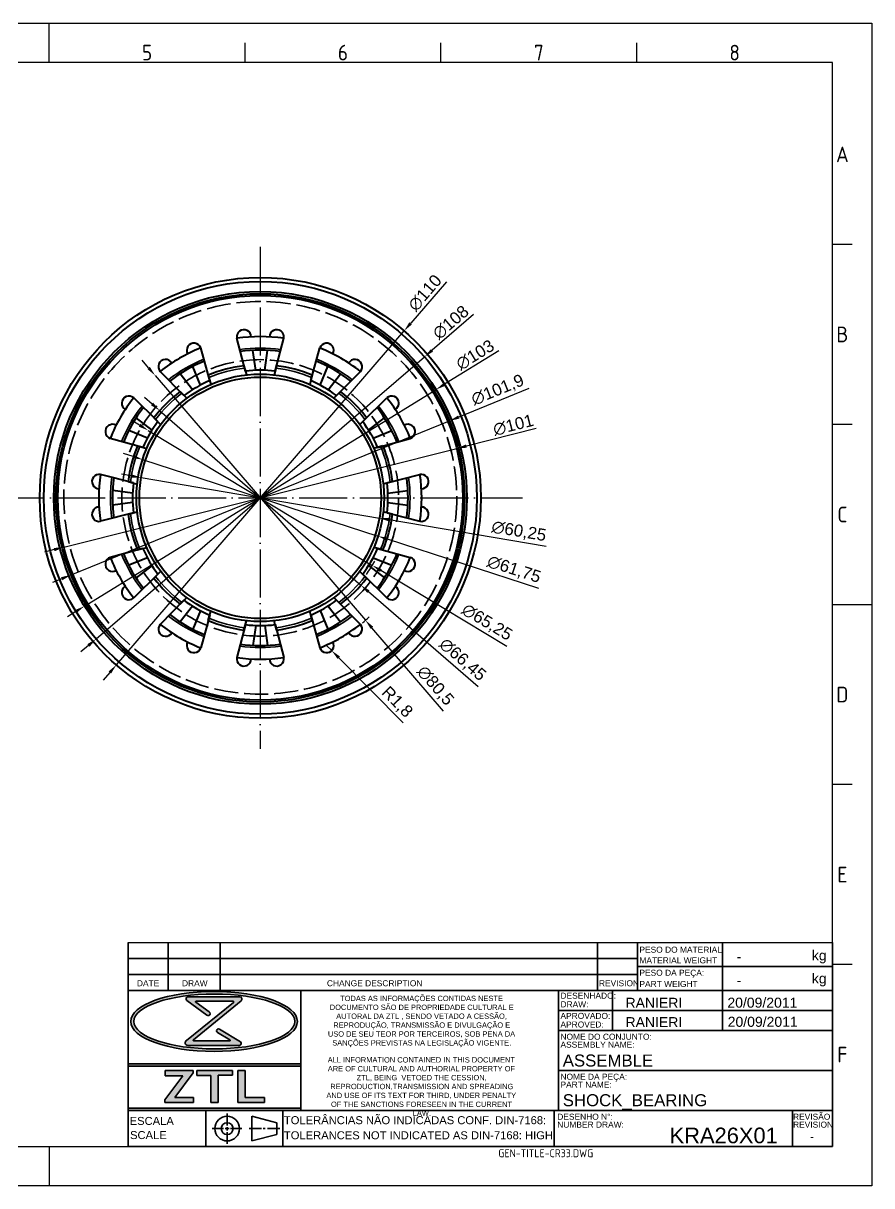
# Model space of a CAD drawing. Header units: millimetres. Extents: x 3180 to 3591, y 1531 to 1821.
# Drawn here: x 3379.1 to 3590.7, y 1530.8 to 1820.9 of the extents above; entities that cross this region are included whole.
import ezdxf
from ezdxf.enums import TextEntityAlignment as Align

# ---------------------------------------------------------------- set-up
doc = ezdxf.new("R2010")
doc.units = ezdxf.units.MM
for name, pattern in [('ACAD_ISO02W100', [15, 12, -3]), ('ACAD_ISO04W100', [30, 24, -3, 0, -3]), ('ACAD_ISO05W100', [33, 24, -3, 0, -3, 0, -3])]:
    doc.linetypes.add(name, pattern=pattern)
for name, color, linetype, lineweight in [('AM_0', 7, 'Continuous', 40), ('AM_4', 1, 'ACAD_ISO04W100', 25), ('AM_5', 3, 'Continuous', 25), ('AM_7', 4, 'Continuous', 35), ('AM_8', 40, 'ACAD_ISO02W100', 35), ('AM_BOR', 2, 'ACAD_ISO05W100', 35), ('CAXA4', 3, 'Continuous', 25)]:
    doc.layers.add(name, color=color, linetype=linetype, lineweight=lineweight)
doc.styles.add('ACISOTS', font='isocp.shx', dxfattribs={"height": 1})
doc.styles.get("Standard").update_dxf_attribs({"font": 'arial.ttf'})
doc.dimstyles.new('ISO-25', dxfattribs={"dimtxt": 3, "dimasz": 2.5, "dimexe": 1.25, "dimexo": 0.625, "dimtad": 1, "dimtxsty": 'Standard', "dimcen": 2.5, "dimadec": 0, "dimazin": 0, "dimtfac": 1, "dimtmove": 0, "dimatfit": 3, "dimfxl": 1, "dimarcsym": 0})

# ---------------------------------------------------------------- blocks, each defined once
blk = doc.blocks.new('A3 ZTL')
for p, q in [((401.17, 280.82), (19.57, 280.82)), ((401.17, 9.78), (401.17, 280.82)), ((19.57, 9.78), (401.17, 9.78))]:
    blk.add_line(p, q)
at = {"layer": 'AM_BOR', "color": 135, "linetype": 'Continuous', "lineweight": 25}
for p, q in [((0, 290.61), (410.96, 290.61)), ((410.96, 290.61), (410.96, 0)), ((410.96, 0), (0, 0))]:
    blk.add_line(p, q, dxfattribs=at)
at = {"layer": 'AM_BOR', "color": 135, "lineweight": 25}
for p, q in [((205.48, 280.82), (205.48, 290.61)), ((254.4, 280.82), (254.4, 285.71)), ((303.33, 280.82), (303.33, 285.71)), ((352.25, 280.82), (352.25, 285.71)), ((406.07, 235.32), (401.17, 235.32)), ((406.07, 190.31), (401.17, 190.31)), ((401.17, 145.3), (410.96, 145.3)), ((406.07, 100.29), (401.17, 100.29)), ((406.07, 55.28), (401.17, 55.28)), ((205.48, 9.78), (205.48, 0))]:
    blk.add_line(p, q, dxfattribs=at)
at = {"layer": 'AM_BOR', "color": 135, "lineweight": 25, "style": 'ACISOTS'}
for s, p in [('5', (229.94, 283.27)), ('6', (278.86, 283.27)), ('7', (327.79, 283.27)), ('8', (376.71, 283.27)), ('A', (403.62, 257.83)), ('B', (403.62, 212.82)), ('C', (403.62, 167.81)), ('D', (403.62, 122.8)), ('E', (403.62, 77.79)), ('F', (403.62, 32.78))]:
    blk.add_text(s, height=3.91, dxfattribs=at).set_placement(p, align=Align.MIDDLE)
blk = doc.blocks.new('*D16')
at = {"layer": 'AM_5', "color": 0, "lineweight": -2}
for p, q in [((3484.62, 1756.32), (3475.73, 1745.99)), ((3402.33, 1660.73), (3474.1, 1744.09)), ((3400.7, 1658.84), (3399.07, 1656.94))]:
    blk.add_line(p, q, dxfattribs=at)
at = {"layer": 'AM_5', "color": 0}
for points in [[(3475.41, 1746.26), (3476.04, 1745.72), (3474.1, 1744.09)], [(3400.38, 1659.11), (3401.01, 1658.57), (3402.33, 1660.73)]]:
    blk.add_solid(points, dxfattribs=at)
at = {"layer": 'Defpoints', "color": 0}
for p in [(3474.1, 1744.09), (3402.33, 1660.73)]:
    blk.add_point(p, dxfattribs=at)
at = {"layer": 'AM_5', "color": 0, "insert": (3479.29, 1753.56), "char_height": 3, "attachment_point": 5, "rotation": 49.274}
blk.add_mtext('∅110', dxfattribs=at)
blk = doc.blocks.new('*D17')
at = {"layer": 'CAXA4', "color": 0, "lineweight": -2}
for p, q in [((3491.41, 1748.14), (3481.06, 1739.24)), ((3397.26, 1667.22), (3479.17, 1737.61)), ((3395.36, 1665.59), (3393.47, 1663.96))]:
    blk.add_line(p, q, dxfattribs=at)
at = {"layer": 'CAXA4', "color": 0}
for points in [[(3480.79, 1739.56), (3481.33, 1738.92), (3479.17, 1737.61)], [(3395.09, 1665.9), (3395.64, 1665.27), (3397.26, 1667.22)]]:
    blk.add_solid(points, dxfattribs=at)
at = {"layer": 'Defpoints', "color": 0}
for p in [(3479.17, 1737.61), (3397.26, 1667.22)]:
    blk.add_point(p, dxfattribs=at)
at = {"layer": 'CAXA4', "color": 0, "insert": (3485.72, 1746.2), "char_height": 3, "attachment_point": 5, "rotation": 40.6777}
blk.add_mtext('∅108', dxfattribs=at)
blk = doc.blocks.new('*D18')
at = {"layer": 'AM_5', "color": 0, "lineweight": -2}
for p, q in [((3497.71, 1739.1), (3484.18, 1730.75)), ((3394.37, 1675.39), (3482.05, 1729.44)), ((3392.25, 1674.07), (3390.12, 1672.76))]:
    blk.add_line(p, q, dxfattribs=at)
at = {"layer": 'AM_5', "color": 0}
for points in [[(3483.96, 1731.11), (3484.4, 1730.4), (3482.05, 1729.44)], [(3392.03, 1674.43), (3392.46, 1673.72), (3394.37, 1675.39)]]:
    blk.add_solid(points, dxfattribs=at)
at = {"layer": 'Defpoints', "color": 0}
for p in [(3482.05, 1729.44), (3394.37, 1675.39)]:
    blk.add_point(p, dxfattribs=at)
at = {"layer": 'AM_5', "color": 0, "insert": (3491.8, 1738.08), "char_height": 3, "attachment_point": 5, "rotation": 31.6547}
blk.add_mtext('∅103', dxfattribs=at)
blk = doc.blocks.new('*D19')
at = {"layer": 'AM_5', "color": 0, "lineweight": -2}
for p, q in [((3505.18, 1729.69), (3487.71, 1722.58)), ((3391.03, 1683.19), (3485.4, 1721.63)), ((3388.71, 1682.25), (3386.4, 1681.3))]:
    blk.add_line(p, q, dxfattribs=at)
at = {"layer": 'AM_5', "color": 0}
for points in [[(3487.56, 1722.96), (3487.87, 1722.19), (3485.4, 1721.63)], [(3388.55, 1682.63), (3388.87, 1681.86), (3391.03, 1683.19)]]:
    blk.add_solid(points, dxfattribs=at)
at = {"layer": 'Defpoints', "color": 0}
for p in [(3485.4, 1721.63), (3391.03, 1683.19)]:
    blk.add_point(p, dxfattribs=at)
at = {"layer": 'AM_5', "color": 0, "insert": (3497.46, 1729.23), "char_height": 3, "attachment_point": 5, "rotation": 22.1646}
blk.add_mtext('∅101,9', dxfattribs=at)
blk = doc.blocks.new('*D20')
at = {"layer": 'AM_5', "color": 0, "lineweight": -2}
for p, q in [((3506.99, 1719.7), (3489.61, 1715.33)), ((3389.24, 1690.1), (3487.19, 1714.72)), ((3386.81, 1689.49), (3384.39, 1688.89))]:
    blk.add_line(p, q, dxfattribs=at)
at = {"layer": 'AM_5', "color": 0}
for points in [[(3489.51, 1715.74), (3489.72, 1714.93), (3487.19, 1714.72)], [(3386.71, 1689.9), (3386.91, 1689.09), (3389.24, 1690.1)]]:
    blk.add_solid(points, dxfattribs=at)
at = {"layer": 'Defpoints', "color": 0}
for p in [(3487.19, 1714.72), (3389.24, 1690.1)]:
    blk.add_point(p, dxfattribs=at)
at = {"layer": 'AM_5', "color": 0, "insert": (3501.32, 1720.58), "char_height": 3, "attachment_point": 5, "rotation": 14.1075}
blk.add_mtext('∅101', dxfattribs=at)
blk = doc.blocks.new('*D21')
at = {"layer": 'AM_5', "color": 0, "lineweight": -2}
for p, q in [((3406.05, 1707.89), (3403.59, 1708.31)), ((3408.51, 1707.47), (3467.91, 1697.36)), ((3509.5, 1690.28), (3470.38, 1696.94))]:
    blk.add_line(p, q, dxfattribs=at)
at = {"layer": 'AM_5', "color": 0}
for points in [[(3406.12, 1708.3), (3405.98, 1707.48), (3408.51, 1707.47)], [(3470.44, 1697.35), (3470.31, 1696.53), (3467.91, 1697.36)]]:
    blk.add_solid(points, dxfattribs=at)
at = {"layer": 'Defpoints', "color": 0}
for p in [(3408.51, 1707.47), (3467.91, 1697.36)]:
    blk.add_point(p, dxfattribs=at)
at = {"layer": 'AM_5', "color": 0, "insert": (3502.69, 1693.95), "char_height": 3, "attachment_point": 5, "rotation": 350.342}
blk.add_mtext('∅60,25', dxfattribs=at)
blk = doc.blocks.new('*D22')
at = {"layer": 'AM_5', "color": 0, "lineweight": -2}
for p, q in [((3406.48, 1712.74), (3404.1, 1713.51)), ((3408.85, 1711.97), (3467.57, 1692.86)), ((3507.65, 1679.81), (3469.95, 1692.08))]:
    blk.add_line(p, q, dxfattribs=at)
at = {"layer": 'AM_5', "color": 0}
for points in [[(3406.6, 1713.14), (3406.35, 1712.34), (3408.85, 1711.97)], [(3470.08, 1692.48), (3469.82, 1691.69), (3467.57, 1692.86)]]:
    blk.add_solid(points, dxfattribs=at)
at = {"layer": 'Defpoints', "color": 0}
for p in [(3408.85, 1711.97), (3467.57, 1692.86)]:
    blk.add_point(p, dxfattribs=at)
at = {"layer": 'AM_5', "color": 0, "insert": (3501.45, 1684.44), "char_height": 3, "attachment_point": 5, "rotation": 341.9737}
blk.add_mtext('∅61,75', dxfattribs=at)
blk = doc.blocks.new('*D23')
at = {"layer": 'AM_5', "color": 0, "lineweight": -2}
for p, q in [((3408.13, 1720.55), (3405.99, 1721.84)), ((3410.27, 1719.25), (3466.15, 1685.57)), ((3499.69, 1665.36), (3468.3, 1684.28))]:
    blk.add_line(p, q, dxfattribs=at)
blk.add_arc((3438.21, 1702.41), 32.63, 324.2031, 331.1156, dxfattribs=at)
at = {"layer": 'AM_5', "color": 0}
for points in [[(3408.34, 1720.9), (3407.91, 1720.19), (3410.27, 1719.25)], [(3468.51, 1684.64), (3468.08, 1683.92), (3466.15, 1685.57)]]:
    blk.add_solid(points, dxfattribs=at)
at = {"layer": 'Defpoints', "color": 0}
for p in [(3410.27, 1719.25), (3466.15, 1685.57)]:
    blk.add_point(p, dxfattribs=at)
at = {"layer": 'AM_5', "color": 0, "insert": (3494.69, 1671.26), "char_height": 3, "attachment_point": 5, "rotation": 328.9204}
blk.add_mtext('∅65,25', dxfattribs=at)
blk = doc.blocks.new('*D24')
at = {"layer": 'AM_5', "color": 0, "lineweight": -2}
for p, q in [((3411.24, 1725.83), (3409.35, 1727.47)), ((3413.12, 1724.19), (3463.3, 1680.63)), ((3492.51, 1655.27), (3465.19, 1678.99))]:
    blk.add_line(p, q, dxfattribs=at)
at = {"layer": 'AM_5', "color": 0}
for points in [[(3411.51, 1726.15), (3410.96, 1725.52), (3413.12, 1724.19)], [(3465.46, 1679.31), (3464.92, 1678.68), (3463.3, 1680.63)]]:
    blk.add_solid(points, dxfattribs=at)
at = {"layer": 'Defpoints', "color": 0}
for p in [(3413.12, 1724.19), (3463.3, 1680.63)]:
    blk.add_point(p, dxfattribs=at)
at = {"layer": 'AM_5', "color": 0, "insert": (3488.6, 1661.95), "char_height": 3, "attachment_point": 5, "rotation": 319.0354}
blk.add_mtext('∅66,45', dxfattribs=at)
blk = doc.blocks.new('*D25')
at = {"layer": 'AM_5', "color": 0, "lineweight": -2}
for p, q in [((3410.36, 1734.85), (3408.73, 1736.74)), ((3411.99, 1732.95), (3464.43, 1671.88)), ((3483.93, 1649.17), (3466.06, 1669.98))]:
    blk.add_line(p, q, dxfattribs=at)
blk.add_arc((3438.21, 1702.41), 40.25, 309.2316, 312.4336, dxfattribs=at)
at = {"layer": 'AM_5', "color": 0}
for points in [[(3410.68, 1735.12), (3410.05, 1734.57), (3411.99, 1732.95)], [(3466.38, 1670.25), (3465.75, 1669.71), (3464.43, 1671.88)]]:
    blk.add_solid(points, dxfattribs=at)
at = {"layer": 'Defpoints', "color": 0}
for p in [(3411.99, 1732.95), (3464.43, 1671.88)]:
    blk.add_point(p, dxfattribs=at)
at = {"layer": 'AM_5', "color": 0, "insert": (3481.79, 1655.46), "char_height": 3, "attachment_point": 5, "rotation": 310.6542}
blk.add_mtext('∅80,5', dxfattribs=at)
blk = doc.blocks.new('*D26')
at = {"layer": 'AM_5', "color": 0, "lineweight": -2}
for p, q in [((3454.77, 1665.58), (3456.03, 1664.3)), ((3473.88, 1646.24), (3457.79, 1662.52))]:
    blk.add_line(p, q, dxfattribs=at)
at = {"layer": 'AM_5', "color": 0}
blk.add_solid([(3458.09, 1662.82), (3457.49, 1662.23), (3456.03, 1664.3)], dxfattribs=at)
at = {"layer": 'Defpoints', "color": 0}
for p in [(3454.77, 1665.58), (3456.03, 1664.3)]:
    blk.add_point(p, dxfattribs=at)
at = {"layer": 'AM_5', "color": 0, "insert": (3472.24, 1651.36), "char_height": 3, "attachment_point": 5, "rotation": 314.6682}
blk.add_mtext('R1,8', dxfattribs=at)

msp = doc.modelspace()

# ---------------------------------------------------------------- hatches: boundary and pattern name
at = {"linetype": 'Continuous'}
h = msp.add_hatch(color=0, dxfattribs=at)
h.paths.add_polyline_path([(3448.309, 1561.189), (3405.237, 1561.189), (3405.237, 1560.586), (3448.309, 1560.586)])
h.paths.add_polyline_path([(3448.309, 1550.111), (3405.237, 1550.111), (3405.237, 1549.508), (3448.309, 1549.508)])
at = {"layer": 'AM_8', "linetype": 'Continuous'}
h = msp.add_hatch(color=0, dxfattribs=at)
edge = h.paths.add_edge_path()
edge.add_ellipse((3426.697, 1571.758), major_axis=(20.78, 0), ratio=0.3599074, start_angle=191.45916, end_angle=452.8175)
edge.add_ellipse((3426.697, 1571.758), major_axis=(20.78, 0), ratio=0.3599074, start_angle=92.8175, end_angle=191.45916)
edge = h.paths.add_edge_path(flags=16)
edge.add_ellipse((3426.761, 1571.758), major_axis=(20.075, 0), ratio=0.3406642, start_angle=93.06698, end_angle=371.45916)
edge.add_ellipse((3426.761, 1571.758), major_axis=(20.075, 0), ratio=0.3406642, start_angle=11.45916, end_angle=93.06698)
h = msp.add_hatch(color=0, dxfattribs=at)
edge = h.paths.add_edge_path()
edge.add_line((3431.54, 1576.496), (3419.843, 1567.023))
edge.add_arc((3420.155, 1566.441), 0.661, 118.14094, 270)
edge.add_line((3420.155, 1565.78), (3433.019, 1565.78))
edge.add_arc((3433.002, 1566.267), 0.487, 271.96853, 418.91083)
edge.add_line((3433.253, 1566.684), (3428.045, 1569.825))
edge.add_arc((3427.798, 1569.42), 0.474, 58.66819, 238.80525)
edge.add_line((3427.553, 1569.015), (3430.664, 1567.13))
edge.add_arc((3430.595, 1567.033), 0.12, -90, 54.65447, ccw=False)
edge.add_line((3430.595, 1566.913), (3421.63, 1566.913))
edge.add_arc((3421.656, 1567.077), 0.166, 129.23635, 260.82262, ccw=False)
edge.add_line((3421.551, 1567.206), (3433.461, 1576.932))
edge.add_arc((3433.15, 1577.359), 0.528, 306.0702, 450)
edge.add_line((3433.15, 1577.887), (3420.235, 1577.887))
edge.add_arc((3420.215, 1577.376), 0.512, 87.72721, 233.74708)
edge.add_line((3419.912, 1576.963), (3424.873, 1573.325))
edge.add_arc((3425.193, 1573.742), 0.526, 232.47139, 414.7334)
edge.add_line((3425.497, 1574.171), (3422.154, 1576.535))
edge.add_arc((3422.221, 1576.662), 0.144, 90, 242.52347, ccw=False)
edge.add_line((3422.221, 1576.806), (3431.457, 1576.806))
edge.add_arc((3431.429, 1576.633), 0.175, -50.99642, 80.76554, ccw=False)
for points in [[(3414.419, 1552.155), (3414.419, 1551.557), (3421.6, 1551.557), (3421.6, 1552.819), (3416.946, 1552.819), (3421.467, 1558.934), (3421.467, 1559.532), (3414.486, 1559.532), (3414.486, 1558.203), (3418.907, 1558.203)], [(3422.398, 1558.269), (3425.856, 1558.269), (3425.856, 1551.557), (3427.751, 1551.557), (3427.751, 1558.336), (3431.308, 1558.336), (3431.308, 1559.532), (3422.398, 1559.532)], [(3439.287, 1551.524), (3439.287, 1552.819), (3434.466, 1552.819), (3434.466, 1559.532), (3432.604, 1559.532), (3432.604, 1551.524)]]:
    msp.add_hatch(color=0, dxfattribs=at).paths.add_polyline_path(points)

# ---------------------------------------------------------------- linework, layer by layer
at = {"linetype": 'Continuous'}
msp.add_line((3405.237, 1591.434), (3580.929, 1591.434), dxfattribs=at)
at = {"layer": 'AM_0'}
for p, q in [((3434.499, 1734.046), (3432.373, 1742.237)), ((3441.926, 1734.046), (3444.052, 1742.237)), ((3425.612, 1731.664), (3423.357, 1739.821)), ((3437.072, 1734.242), (3436.392, 1739.218)), ((3439.353, 1734.242), (3440.032, 1739.218)), ((3450.813, 1731.664), (3453.067, 1739.821)), ((3423.285, 1730.548), (3421.386, 1735.197)), ((3434.139, 1735.387), (3434.754, 1733.093)), ((3442.286, 1735.387), (3441.671, 1733.093)), ((3453.139, 1730.548), (3455.039, 1735.197)), ((3419.18, 1727.951), (3413.243, 1733.982)), ((3421.31, 1729.408), (3418.234, 1733.377)), ((3425.253, 1733.006), (3425.867, 1730.712)), ((3451.172, 1733.006), (3450.558, 1730.712)), ((3455.115, 1729.408), (3458.191, 1733.377)), ((3457.245, 1727.951), (3463.182, 1733.982)), ((3412.675, 1721.445), (3406.643, 1727.382)), ((3418.198, 1728.933), (3419.877, 1727.254)), ((3458.227, 1728.933), (3456.548, 1727.254)), ((3463.75, 1721.445), (3469.781, 1727.382)), ((3411.217, 1719.315), (3407.248, 1722.391)), ((3411.692, 1722.427), (3413.371, 1720.748)), ((3464.732, 1722.427), (3463.053, 1720.748)), ((3465.207, 1719.315), (3469.177, 1722.391)), ((3410.077, 1717.34), (3405.428, 1719.239)), ((3466.348, 1717.34), (3470.996, 1719.239)), ((3408.961, 1715.013), (3400.804, 1717.268)), ((3407.619, 1715.372), (3409.913, 1714.758)), ((3468.806, 1715.372), (3466.512, 1714.758)), ((3467.464, 1715.013), (3475.621, 1717.268)), ((3406.58, 1706.126), (3398.388, 1708.252)), ((3405.238, 1706.486), (3407.532, 1705.871)), ((3471.187, 1706.486), (3468.893, 1705.871)), ((3469.845, 1706.126), (3478.037, 1708.252)), ((3406.383, 1703.553), (3401.407, 1704.233)), ((3470.042, 1703.553), (3475.017, 1704.233)), ((3406.383, 1701.272), (3401.407, 1700.593)), ((3470.042, 1701.272), (3475.017, 1700.593)), ((3406.58, 1698.699), (3398.388, 1696.573)), ((3405.238, 1698.34), (3407.532, 1698.954)), ((3471.187, 1698.34), (3468.893, 1698.954)), ((3469.845, 1698.699), (3478.037, 1696.573)), ((3408.961, 1689.813), (3400.804, 1687.558)), ((3407.619, 1689.453), (3409.913, 1690.068)), ((3468.806, 1689.453), (3466.512, 1690.068)), ((3467.464, 1689.813), (3475.621, 1687.558)), ((3410.077, 1687.486), (3405.428, 1685.586)), ((3411.217, 1685.51), (3407.248, 1682.434)), ((3465.207, 1685.51), (3469.177, 1682.434)), ((3466.348, 1687.486), (3470.996, 1685.586)), ((3412.675, 1683.38), (3406.643, 1677.444)), ((3411.692, 1682.398), (3413.371, 1684.077)), ((3464.732, 1682.398), (3463.053, 1684.077)), ((3463.75, 1683.38), (3469.781, 1677.444)), ((3419.18, 1676.875), (3413.243, 1670.844)), ((3418.198, 1675.893), (3419.877, 1677.572)), ((3458.227, 1675.893), (3456.548, 1677.572)), ((3457.245, 1676.875), (3463.182, 1670.844)), ((3421.31, 1675.418), (3418.234, 1671.449)), ((3423.285, 1674.277), (3421.386, 1669.629)), ((3425.253, 1671.82), (3425.867, 1674.113)), ((3451.172, 1671.82), (3450.558, 1674.113)), ((3453.139, 1674.277), (3455.039, 1669.629)), ((3455.115, 1675.418), (3458.191, 1671.449)), ((3425.612, 1673.161), (3423.357, 1665.004)), ((3434.139, 1669.438), (3434.754, 1671.732)), ((3442.286, 1669.438), (3441.671, 1671.732)), ((3450.813, 1673.161), (3453.067, 1665.004)), ((3434.499, 1670.78), (3432.373, 1662.589)), ((3437.072, 1670.583), (3436.392, 1665.608)), ((3439.353, 1670.583), (3440.032, 1665.608)), ((3441.926, 1670.78), (3444.052, 1662.589))]:
    msp.add_line(p, q, dxfattribs=at)
for radius in [55, 54, 51.5, 50.95, 50.5, 30.875, 30.125]:
    msp.add_circle((3438.212, 1702.413), radius, dxfattribs=at)
for centre, radius, start, end in [((3434.134, 1742.591), 1.797, 0.21988, 191.3715), ((3442.291, 1742.591), 1.797, 348.6285, 179.78012), ((3421.655, 1739.247), 1.797, 18.6285, 209.78012), ((3438.212, 1702.413), 40.25, 81.65807, 98.34193), ((3454.77, 1739.247), 1.797, 330.21988, 161.3715), ((3438.212, 1702.413), 40.25, 111.65807, 128.34193), ((3438.212, 1702.413), 36.85, 82.23326, 97.76674), ((3438.212, 1702.413), 40.25, 51.65807, 68.34193), ((3414.591, 1735.169), 1.797, 30.21988, 221.3715), ((3438.212, 1702.413), 36.85, 112.23326, 127.76674), ((3438.212, 1702.413), 33.225, 97.04184, 112.95816), ((3438.212, 1702.413), 33.225, 67.04184, 82.95816), ((3438.212, 1702.413), 36.85, 52.23326, 67.76674), ((3461.833, 1735.169), 1.797, 318.6285, 149.78012), ((3438.212, 1702.413), 31.85, 83.3041, 96.6959), ((3438.212, 1702.413), 31.85, 113.3041, 126.6959), ((3438.212, 1702.413), 31.85, 53.3041, 66.6959), ((3438.212, 1702.413), 40.25, 141.65807, 158.34193), ((3405.456, 1726.034), 1.797, 48.6285, 239.78012), ((3438.212, 1702.413), 33.225, 127.04184, 142.95816), ((3438.212, 1702.413), 33.225, 37.04184, 52.95816), ((3470.969, 1726.034), 1.797, 300.21988, 131.3715), ((3438.212, 1702.413), 40.25, 21.65807, 38.34193), ((3438.212, 1702.413), 36.85, 142.23326, 157.76674), ((3438.212, 1702.413), 36.85, 22.23326, 37.76674), ((3401.378, 1718.97), 1.797, 60.21988, 251.3715), ((3438.212, 1702.413), 31.85, 143.3041, 156.6959), ((3438.212, 1702.413), 31.85, 23.3041, 36.6959), ((3475.047, 1718.97), 1.797, 288.6285, 119.78012), ((3438.212, 1702.413), 33.225, 157.04184, 172.95816), ((3438.212, 1702.413), 33.225, 7.04184, 22.95816), ((3398.034, 1706.491), 1.797, 78.6285, 269.78012), ((3438.212, 1702.413), 40.25, 171.65807, 188.34193), ((3438.212, 1702.413), 36.85, 172.23326, 187.76674), ((3438.212, 1702.413), 31.85, 173.3041, 186.6959), ((3438.212, 1702.413), 31.85, 353.3041, 6.6959), ((3438.212, 1702.413), 36.85, 352.23326, 7.76674), ((3478.391, 1706.491), 1.797, 270.21988, 101.3715), ((3438.212, 1702.413), 40.25, 351.65807, 8.34193), ((3398.034, 1698.335), 1.797, 90.21988, 281.3715), ((3478.391, 1698.335), 1.797, 258.6285, 89.78012), ((3438.212, 1702.413), 33.225, 187.04184, 202.95816), ((3438.212, 1702.413), 33.225, 337.04184, 352.95816), ((3438.212, 1702.413), 36.85, 202.23326, 217.76674), ((3438.212, 1702.413), 31.85, 203.3041, 216.6959), ((3438.212, 1702.413), 31.85, 323.3041, 336.6959), ((3438.212, 1702.413), 36.85, 322.23326, 337.76674), ((3401.378, 1685.855), 1.797, 108.6285, 299.78012), ((3438.212, 1702.413), 40.25, 201.65807, 218.34193), ((3438.212, 1702.413), 40.25, 321.65807, 338.34193), ((3475.047, 1685.855), 1.797, 240.21988, 71.3715), ((3405.456, 1678.792), 1.797, 120.21988, 311.3715), ((3438.212, 1702.413), 33.225, 217.04184, 232.95816), ((3438.212, 1702.413), 33.225, 307.04184, 322.95816), ((3470.969, 1678.792), 1.797, 228.6285, 59.78012), ((3438.212, 1702.413), 31.85, 233.3041, 246.6959), ((3438.212, 1702.413), 31.85, 293.3041, 306.6959), ((3438.212, 1702.413), 36.85, 232.23326, 247.76674), ((3438.212, 1702.413), 33.225, 247.04184, 262.95816), ((3438.212, 1702.413), 33.225, 277.04184, 292.95816), ((3438.212, 1702.413), 36.85, 292.23326, 307.76674), ((3414.591, 1669.656), 1.797, 138.6285, 329.78012), ((3438.212, 1702.413), 40.25, 231.65807, 248.34193), ((3438.212, 1702.413), 31.85, 263.3041, 276.6959), ((3438.212, 1702.413), 40.25, 291.65807, 308.34193), ((3461.833, 1669.656), 1.797, 210.21988, 41.3715), ((3421.655, 1665.578), 1.797, 150.21988, 341.3715), ((3438.212, 1702.413), 36.85, 262.23326, 277.76674), ((3454.77, 1665.578), 1.797, 198.6285, 29.78012), ((3434.134, 1662.234), 1.797, 168.6285, 359.78012), ((3438.212, 1702.413), 40.25, 261.65807, 278.34193), ((3442.291, 1662.234), 1.797, 180.21988, 11.3715)]:
    msp.add_arc(centre, radius, start, end, dxfattribs=at)
at = {"layer": 'AM_4', "ltscale": 0.5}
for p, q in [((3438.212, 1765.038), (3438.212, 1639.787)), ((3296.922, 1702.413), (3503.58, 1702.413))]:
    msp.add_line(p, q, dxfattribs=at)
at = {"layer": 'AM_7'}
for radius, start, end in [(37.35, 82.14206, 97.85794), (37.35, 112.14206, 127.85794), (32.625, 96.89451, 113.10549), (32.625, 66.89451, 83.10549), (37.35, 52.14206, 67.85794), (32.625, 126.89451, 143.10549), (32.625, 36.89451, 53.10549), (37.35, 142.14206, 157.85794), (37.35, 22.14206, 37.85794), (32.625, 156.89451, 173.10549), (32.625, 6.89451, 23.10549), (37.35, 172.14206, 187.85794), (37.35, 352.14206, 7.85794), (32.625, 186.89451, 203.10549), (32.625, 336.89451, 353.10549), (37.35, 202.14206, 217.85794), (37.35, 322.14206, 337.85794), (32.625, 216.89451, 233.10549), (32.625, 306.89451, 323.10549), (37.35, 232.14206, 247.85794), (32.625, 246.89451, 263.10549), (32.625, 276.89451, 293.10549), (37.35, 292.14206, 307.85794), (37.35, 262.14206, 277.85794)]:
    msp.add_arc((3438.212, 1702.413), radius, start, end, dxfattribs=at)
at = {"layer": 'AM_8', "color": 0, "linetype": 'Continuous'}
for p, q in [((3405.237, 1591.434), (3405.237, 1540.524)), ((3415.22, 1591.434), (3415.22, 1579.455)), ((3428.197, 1591.434), (3428.197, 1579.455)), ((3522.28, 1591.434), (3522.28, 1579.455)), ((3532.263, 1579.455), (3532.263, 1591.434)), ((3553.478, 1591.434), (3553.478, 1585.445)), ((3580.929, 1540.524), (3580.929, 1591.434)), ((3532.263, 1587.441), (3405.237, 1587.441)), ((3532.263, 1585.445), (3580.929, 1585.445)), ((3553.478, 1585.445), (3553.478, 1579.455)), ((3405.237, 1583.448), (3532.263, 1583.448)), ((3405.237, 1579.455), (3511.052, 1579.455)), ((3448.309, 1579.455), (3448.309, 1549.508)), ((3511.052, 1579.455), (3580.929, 1579.455)), ((3512.576, 1579.455), (3512.576, 1560.489)), ((3526.026, 1579.455), (3526.026, 1569.473)), ((3553.478, 1579.455), (3553.478, 1569.473)), ((3420.235, 1577.887), (3433.15, 1577.887)), ((3512.576, 1574.464), (3580.929, 1574.464)), ((3512.576, 1569.473), (3580.929, 1569.473)), ((3405.237, 1561.189), (3448.309, 1561.189)), ((3448.309, 1560.586), (3405.237, 1560.586)), ((3414.419, 1552.155), (3418.907, 1558.203)), ((3414.486, 1558.203), (3414.486, 1559.532)), ((3414.486, 1559.532), (3421.467, 1559.532)), ((3418.907, 1558.203), (3414.486, 1558.203)), ((3421.467, 1558.934), (3416.946, 1552.819)), ((3421.467, 1559.532), (3421.467, 1558.934)), ((3422.398, 1558.269), (3422.398, 1559.532)), ((3422.398, 1559.532), (3431.308, 1559.532)), ((3425.856, 1558.269), (3422.398, 1558.269)), ((3425.856, 1551.557), (3425.856, 1558.269)), ((3427.751, 1558.336), (3427.751, 1551.557)), ((3431.308, 1558.336), (3427.751, 1558.336)), ((3431.308, 1559.532), (3431.308, 1558.336)), ((3432.604, 1551.524), (3432.604, 1559.532)), ((3432.604, 1559.532), (3434.466, 1559.532)), ((3434.466, 1559.532), (3434.466, 1552.819)), ((3512.576, 1560.489), (3512.576, 1549.508)), ((3512.576, 1559.49), (3580.929, 1559.49)), ((3414.419, 1551.557), (3414.419, 1552.155)), ((3416.946, 1552.819), (3421.6, 1552.819)), ((3421.6, 1552.819), (3421.6, 1551.557)), ((3434.466, 1552.819), (3439.287, 1552.819)), ((3439.287, 1552.819), (3439.287, 1551.524)), ((3405.237, 1550.111), (3448.309, 1550.111)), ((3405.237, 1549.508), (3433.674, 1549.508)), ((3511.052, 1549.508), (3405.237, 1549.508)), ((3449.522, 1549.508), (3405.237, 1549.508)), ((3421.6, 1551.557), (3414.419, 1551.557)), ((3424.638, 1549.508), (3424.638, 1540.524)), ((3427.751, 1551.557), (3425.856, 1551.557)), ((3439.287, 1551.524), (3432.604, 1551.524)), ((3443.861, 1549.508), (3443.861, 1540.524)), ((3511.052, 1549.508), (3570.947, 1549.508)), ((3511.468, 1540.524), (3511.468, 1549.508)), ((3580.929, 1549.508), (3570.947, 1549.508)), ((3570.947, 1549.508), (3570.947, 1540.524)), ((3429.957, 1548.788), (3429.957, 1545.825)), ((3442.367, 1546.497), (3436.087, 1548.089)), ((3436.087, 1548.089), (3436.087, 1541.943)), ((3442.367, 1546.497), (3442.367, 1543.535)), ((3426.203, 1545.016), (3429.022, 1545.016)), ((3429.449, 1545.016), (3430.441, 1545.016)), ((3429.957, 1545.413), (3429.957, 1544.529)), ((3429.957, 1544.132), (3429.957, 1541.244)), ((3430.822, 1545.016), (3433.623, 1545.016)), ((3435.403, 1545.016), (3438.49, 1545.016)), ((3442.367, 1543.535), (3436.087, 1541.943)), ((3438.966, 1545.016), (3439.463, 1545.016)), ((3440.038, 1545.016), (3443.095, 1545.016)), ((3405.237, 1540.524), (3580.929, 1540.524))]:
    msp.add_line(p, q, dxfattribs=at)
msp.add_lwpolyline([(3420.235, 1577.887), (3433.15, 1577.887, -0.7260746), (3433.461, 1576.932), (3421.551, 1567.206, 0.646844), (3421.63, 1566.913), (3430.595, 1566.913, 0.7309147), (3430.664, 1567.13), (3427.553, 1569.015, -1.0011968), (3428.045, 1569.825), (3433.253, 1566.684, -0.7463434), (3433.019, 1565.78), (3420.155, 1565.78, -0.7802957), (3419.843, 1567.023), (3431.54, 1576.496, 0.6479319), (3431.457, 1576.806), (3422.221, 1576.806, 0.7849705), (3422.154, 1576.535), (3425.497, 1574.171, -1.0199372), (3424.873, 1573.325), (3419.912, 1576.963, -0.7400952), (3420.235, 1577.887, -0.2577936)], format="xyb", dxfattribs=at)
at = {"layer": 'AM_8', "ltscale": 0.5}
for radius in [48.998, 34.5]:
    msp.add_circle((3438.212, 1702.413), radius, dxfattribs=at)
at = {"layer": 'AM_8', "color": 0, "linetype": 'Continuous'}
for radius in [3.073, 1.481]:
    msp.add_circle((3429.957, 1545.016), radius, dxfattribs=at)
for centre, major_axis, ratio in [((3426.697, 1571.758), (-20.78, 0), 0.3599074), ((3426.761, 1571.758), (-20.075, 0), 0.3406642)]:
    msp.add_ellipse(centre, major_axis=major_axis, ratio=ratio, dxfattribs=at)

# ---------------------------------------------------------------- block references
at = {"linetype": 'ByBlock', "lineweight": 0, "xscale": 0.9982500000000003, "yscale": 0.9982500000000003, "zscale": 0.9982500000000003}
msp.add_blockref('A3 ZTL', (3180.457, 1530.756), dxfattribs=at)

# ---------------------------------------------------------------- texts
at = {"color": 0, "linetype": 'Continuous', "char_height": 1.331, "attachment_point": 1}
for s, insert in [('\\pi3.9131;TODAS AS INFORMAÇÕES CONTIDAS NESTE \\P\\pi1.3278;DOCUMENTO SÃO DE PROPRIEDADE CULTURAL E \\P\\pi2.9407;AUTORAL DA ZTL , SENDO VETADO A CESSÃO, \\P\\pi2.2067;REPRODUÇÃO, TRANSMISSÃO E DIVULGAÇÃO E \\P\\pi0.86388;USO DE SEU TEOR POR TERCEIROS, SOB PENA DA \\P\\pi1.9457;SANÇÕES PREVISTAS NA LEGISLAÇÃO VIGENTE.', (3454.217, 1578.173)), ('\\pi0.81395;ALL INFORMATION CONTAINED IN THIS DOCUMENT \\P\\pi0.83574;ARE OF CULTURAL AND AUTHORIAL PROPERTY OF \\P\\pi8.0228;ZTL, BEING  VETOED THE CESSION, \\P\\pi1.4418;REPRODUCTION,TRANSMISSION AND SPREADING \\P\\pi0.49164;AND USE OF ITS TEXT FOR THIRD, UNDER PENALTY \\P\\pi1.6333;OF THE SANCTIONS FORESEEN IN THE CURRENT \\P\\pi22.018;LAW.', (3454.217, 1562.846))]:
    msp.add_mtext_dynamic_manual_height_columns(s, width=48.28462, gutter_width=12.5, heights=[0], dxfattribs=dict(at, insert=insert))
at = {"layer": 'AM_8', "color": 0, "linetype": 'Continuous'}
for s, height, p in [('PESO DO MATERIAL:', 1.49737, (3532.765, 1588.917)), ('MATERIAL WEIGHT', 1.49737, (3532.765, 1586.265)), ('kg', 2.4956, (3575.771, 1587.003)), ('PESO DA PEÇA:', 1.49737, (3532.765, 1583.162)), ('DATE', 1.4974, (3407.449, 1580.543)), ('DRAW', 1.4974, (3418.698, 1580.543)), ('CHANGE DESCRIPTION', 1.49737, (3454.828, 1580.543)), ('REVISION', 1.4974, (3522.675, 1580.543)), ('PART WEIGHT', 1.49737, (3532.765, 1580.368)), ('kg', 2.4956, (3575.771, 1581.245)), ('DESENHADO:', 1.4974, (3513.079, 1577.44)), ('DRAW:', 1.4974, (3513.079, 1575.286)), ('APROVADO:', 1.4974, (3513.079, 1572.397)), ('APROVED:', 1.4974, (3513.079, 1570.243)), ('ASSEMBLY NAME:', 1.49737, (3513.079, 1565.224)), ('NOME DO CONJUNTO:', 1.49737, (3513.079, 1567.196)), ('NOME DA PEÇA:', 1.49737, (3513.079, 1557.214)), ('PART NAME:', 1.4974, (3513.079, 1555.242)), ('REVISÃO', 1.4974, (3571.072, 1547.231)), ('ESCALA', 1.9965, (3405.644, 1545.932)), ('TOLERÂNCIAS NÃO INDICADAS CONF. DIN-7168:', 1.9965, (3444.109, 1546.118)), ('DESENHO N%%d:', 1.49737, (3512.282, 1547.231)), ('NUMBER DRAW:', 1.49737, (3512.282, 1545.259)), ('REVISION', 1.4974, (3571.072, 1545.259)), ('SCALE', 1.9965, (3405.738, 1542.404)), ('TOLERANCES NOT INDICATED AS DIN-7168: HIGH', 1.9965, (3444.109, 1542.35))]:
    msp.add_text(s, height=height, dxfattribs=at).set_placement(p)
for p in [(3557.033, 1587.967), (3557.033, 1582.028)]:
    msp.add_attdef('-', text='', height=2.496, dxfattribs=at).set_placement(p, align=Align.MIDDLE_LEFT)
for tag, p, height in [('RANIERI', (3529.299, 1575.168), 2.496), ('20/09/2011', (3554.705, 1575.197), 2.496), ('RANIERI', (3529.297, 1570.338), 2.496), ('20/09/2011', (3554.785, 1570.421), 2.496), ('ASSEMBLE', (3513.643, 1560.513), 2.995), ('SHOCK_BEARING', (3513.643, 1550.606), 2.995), ('KRA26X01', (3540.289, 1541.359), 3.904)]:
    msp.add_attdef(tag, p, '', height=height, dxfattribs=at)
msp.add_attdef('-', text='', height=1.952, dxfattribs=at).set_placement((3575.797, 1543.009), align=Align.MIDDLE_CENTER)
at = {"layer": 'AM_8', "color": 0, "linetype": 'Continuous', "style": 'ACISOTS'}
msp.add_attdef('GEN-TITLE-CR33.DWG', (3497.579, 1537.874), '', height=1.997, dxfattribs=at)

# ---------------------------------------------------------------- dimensions: what is measured, and where the dimension line sits
at = {"layer": 'AM_5'}
dim = msp.add_diameter_dim_2p(p1=(3402.328, 1660.732), p2=(3474.097, 1744.094), dimstyle='ISO-25', dxfattribs=at)
dim.commit()
dim.dimension.update_dxf_attribs({"geometry": '*D16', "text_midpoint": (3480.99, 1752.101)})
for p1, p2, picture, middle in [((3394.374, 1675.386), (3482.051, 1729.44), '*D18', (3492.971, 1736.173)), ((3411.99, 1732.949), (3464.435, 1671.877), '*D25', (3479.915, 1653.85)), ((3391.027, 1683.191), (3485.397, 1721.635), '*D19', (3498.399, 1726.931)), ((3413.124, 1724.195), (3463.301, 1680.631), '*D24', (3486.973, 1660.079)), ((3389.235, 1690.104), (3487.189, 1714.722), '*D20', (3501.863, 1718.41)), ((3410.271, 1719.255), (3466.154, 1685.571), '*D23', (3493.411, 1669.142)), ((3408.853, 1711.967), (3467.572, 1692.858), '*D22', (3500.682, 1682.083)), ((3408.514, 1707.467), (3467.91, 1697.359), '*D21', (3502.274, 1691.511))]:
    dim = msp.add_diameter_dim_2p(p1=p1, p2=p2, dimstyle='ISO-25', dxfattribs=at)
    dim.commit()
    dim.dimension.update_dxf_attribs({"geometry": picture, "text_midpoint": middle, "dimtype": 163})
dim = msp.add_radius_dim(center=(3454.77, 1665.578), mpoint=(3456.033, 1664.3), dimstyle='ISO-25', dxfattribs=at)
dim.commit()
dim.dimension.update_dxf_attribs({"geometry": '*D26', "text_midpoint": (3470.51, 1649.654), "dimtype": 164})
at = {"layer": 'CAXA4'}
dim = msp.add_diameter_dim_2p(p1=(3397.259, 1667.215), p2=(3479.165, 1737.61), dimstyle='ISO-25', dxfattribs=at)
dim.commit()
dim.dimension.update_dxf_attribs({"geometry": '*D17', "text_midpoint": (3485.724, 1746.202)})

doc.saveas('drawing.dxf')
